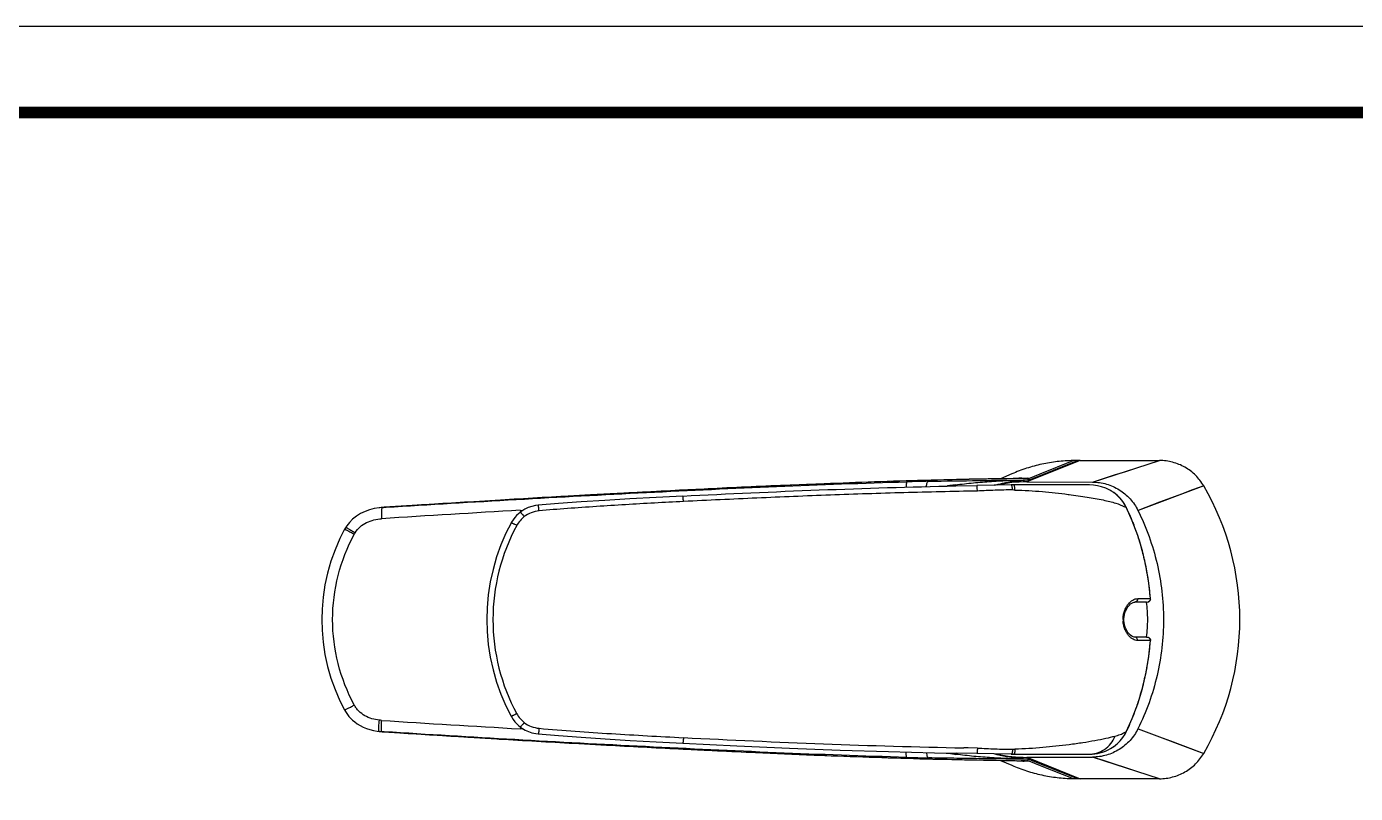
# Model space of a CAD drawing. Extents: x 0 to 790, y 0 to 579.
# Drawn here: x 374 to 581.9, y 458.8 to 578.8 of the extents above; entities that cross this region are included whole.
import ezdxf

# ---------------------------------------------------------------- set-up
doc = ezdxf.new("R2010")
doc.units = 0
doc.header["$LTSCALE"] = 10
doc.header["$MEASUREMENT"] = 0
doc.layers.get('0').update_dxf_attribs({"linetype": 'CONTINUOUS'})
doc.layers.add('02___PRT_ALL_AXES', color=7, linetype='CONTINUOUS')

msp = doc.modelspace()

# ---------------------------------------------------------------- linework, layer by layer
at = {"color": 7, "linetype": 'Continuous'}
for p, q in [((529.63, 508.07), (513.4, 507.74)), ((528.15, 508.78), (526.39, 508.01)), ((530.82, 508.08), (529.33, 508.06)), ((530.82, 508.08), (529.33, 508.06)), ((529.63, 508.07), (529.63, 508.07)), ((529.65, 508.08), (529.63, 508.07)), ((530.49, 507.53), (540.78, 507.5)), ((530.62, 507.83), (530.61, 507.83)), ((530.82, 508.08), (532.56, 508.78)), ((530.89, 507.84), (530.9, 507.85)), ((464.57, 505.6), (459.73, 505.34)), ((497.8, 507.19), (493.45, 507.01)), ((497.8, 507.19), (497.63, 507.18)), ((517.95, 506.87), (518.06, 506.89)), ((519.6, 506.89), (518.13, 506.86)), ((519.16, 506.89), (518.13, 506.87)), ((519.6, 506.9), (519.16, 506.89)), ((519.38, 506.9), (522.67, 506.95)), ((528.06, 507.05), (522.67, 506.95)), ((540.31, 507.05), (528.43, 507.05)), ((536.96, 505.58), (537.1, 505.56)), ((543.63, 506.14), (543.47, 506.23)), ((543.63, 506.14), (543.63, 506.14)), ((429.62, 503.52), (429.25, 503.49)), ((429.58, 503.51), (430.22, 503.55)), ((432.36, 503.7), (429.62, 503.52)), ((429.74, 503.53), (429.62, 503.52)), ((429.76, 503.53), (429.82, 503.54)), ((448.11, 504.67), (443.18, 504.38)), ((546.08, 503.48), (546.09, 503.46)), ((546.09, 503.46), (546.08, 503.48)), ((546.09, 503.46), (546.08, 503.48)), ((451.18, 503.07), (451.69, 503.1)), ((549.23, 488.73), (547.41, 488.73)), ((547.84, 489.27), (549.83, 489.28)), ((549.21, 488.7), (549.21, 488.73)), ((549.22, 488.7), (549.21, 488.73)), ((549.46, 488.75), (549.47, 488.75)), ((549.23, 483.23), (547.41, 483.23)), ((549.83, 482.69), (547.84, 482.69)), ((549.21, 483.24), (549.22, 483.26)), ((549.21, 483.24), (549.21, 483.26)), ((549.46, 483.22), (549.47, 483.22)), ((429.14, 468.49), (429.26, 468.48)), ((429.25, 468.48), (429.61, 468.45)), ((429.92, 468.43), (429.57, 468.46)), ((429.92, 468.43), (429.57, 468.46)), ((429.57, 468.46), (429.76, 468.44)), ((429.61, 468.45), (429.72, 468.44)), ((429.72, 468.44), (429.88, 468.42)), ((429.76, 468.44), (429.82, 468.43)), ((429.82, 468.43), (432.35, 468.27)), ((429.88, 468.42), (429.92, 468.42)), ((451.69, 468.87), (451.18, 468.9)), ((545.87, 468.08), (546.1, 468.51)), ((546.08, 468.49), (546.1, 468.51)), ((546.08, 468.49), (546.09, 468.51)), ((546.08, 468.49), (546.09, 468.51)), ((443.03, 467.6), (447.94, 467.31)), ((459.58, 466.64), (464.69, 466.36)), ((521.33, 465.9), (520.62, 465.92)), ((522.76, 465.88), (520.62, 465.91)), ((537.14, 466.41), (537.1, 466.41)), ((537.14, 466.41), (537.1, 466.41)), ((493.31, 464.97), (494.2, 464.93)), ((493.31, 464.96), (497.9, 464.77)), ((496.01, 464.84), (513.39, 464.23)), ((497.21, 464.8), (497.9, 464.78)), ((513.39, 464.23), (529.65, 463.89)), ((522.67, 465.01), (519.43, 465.07)), ((528.06, 464.92), (522.67, 465.01)), ((526.39, 463.96), (528.15, 463.19)), ((528.43, 464.92), (540.07, 464.92)), ((529.63, 463.89), (529.71, 463.89)), ((529.65, 463.87), (529.63, 463.87)), ((529.65, 463.87), (529.63, 463.87)), ((529.65, 463.91), (530.82, 463.89)), ((529.65, 463.9), (530.82, 463.89)), ((530.49, 464.44), (540.78, 464.47)), ((530.62, 464.13), (530.61, 464.14)), ((530.82, 463.89), (532.56, 463.18)), ((530.89, 464.13), (530.9, 464.12)), ((540.07, 464.92), (540.31, 464.92)), ((542.79, 465.42), (543.23, 465.62)), ((543.23, 465.62), (543.6, 465.81)), ((543.55, 465.79), (543.6, 465.81))]:
    msp.add_line(p, q, dxfattribs=at)
at = {"ltscale": 0.5}
msp.add_lwpolyline([(0, 0), (789.88, 0), (789.88, 578.76), (0, 578.76)], close=True, dxfattribs=at)
at = {"color": 5, "linetype": 'ByBlock', "lineweight": 200, "const_width": 1.82}
msp.add_lwpolyline([(12.7, 24.78), (777.1, 24.78), (777.1, 565.32), (12.7, 565.32)], close=True, dxfattribs=at)
at = {"color": 7, "linetype": 'Continuous'}
for points in [[(513.4, 507.74), (496.01, 507.12), (478.95, 506.35), (462.19, 505.48), (445.71, 504.53), (429.92, 503.55)], [(464.45, 505.6), (462.22, 505.48), (459.89, 505.35)], [(543.47, 506.23), (542.83, 506.53), (542.19, 506.76), (541.56, 506.92), (540.93, 507.02), (540.31, 507.05)], [(546.09, 503.46), (545.88, 503.88), (545.51, 504.44), (545.09, 504.96), (544.61, 505.43), (544.09, 505.85), (543.63, 506.14)], [(429.26, 503.49), (429.12, 503.47), (428.36, 503.36), (427.63, 503.17), (426.92, 502.92), (426.22, 502.58), (425.56, 502.17), (424.97, 501.7), (424.47, 501.19), (424.06, 500.66), (423.9, 500.43)], [(429.92, 503.55), (429.9, 503.55), (429.74, 503.53)], [(454.03, 503.87), (453.61, 503.81), (453.03, 503.69), (452.47, 503.5), (451.95, 503.26), (451.47, 502.97), (451.2, 502.77)], [(476.64, 505.32), (472.47, 505.1), (468.38, 504.87), (464.47, 504.63), (460.74, 504.39), (457.19, 504.13), (454.03, 503.87)], [(549.85, 489.27), (549.59, 491.69), (549.16, 494.25), (548.58, 496.73), (547.86, 499.13), (547, 501.44), (546.09, 503.46)], [(451.2, 502.77), (450.99, 502.59), (450.65, 502.28), (450.35, 501.95), (450.09, 501.61), (449.86, 501.25), (449.77, 501.09)], [(423.72, 500.11), (422.99, 498.66), (422.23, 496.91), (421.59, 495.11), (421.06, 493.27), (420.65, 491.4), (420.36, 489.51), (420.19, 487.59), (420.15, 485.98)], [(423.9, 500.43), (423.85, 500.33), (423.77, 500.19), (423.72, 500.11)], [(449.77, 501.09), (448.97, 499.5), (448.18, 497.67), (447.5, 495.78), (446.95, 493.84), (446.51, 491.87), (446.21, 489.86), (446.03, 487.84), (445.98, 485.98)], [(547.11, 488.67), (547.3, 488.72), (547.41, 488.73)], [(545.69, 485.98), (545.69, 486.1), (545.72, 486.42), (545.77, 486.73), (545.84, 487.03), (545.95, 487.31), (546.07, 487.57), (546.21, 487.82), (546.36, 488.05), (546.54, 488.25), (546.72, 488.43), (546.91, 488.57), (547.11, 488.67)], [(420.15, 485.98), (420.19, 484.35), (420.36, 482.44), (420.65, 480.54), (421.07, 478.67), (421.59, 476.83), (422.24, 475.04), (423, 473.29), (423.72, 471.86)], [(445.98, 485.98), (446.03, 484.13), (446.21, 482.1), (446.51, 480.1), (446.95, 478.12), (447.5, 476.19), (448.18, 474.3), (448.97, 472.47), (449.77, 470.88)], [(547.11, 483.3), (546.92, 483.4), (546.73, 483.54), (546.54, 483.71), (546.37, 483.91), (546.21, 484.14), (546.07, 484.38), (545.95, 484.65), (545.85, 484.93), (545.77, 485.22), (545.72, 485.53), (545.69, 485.85), (545.69, 485.98)], [(546.1, 468.51), (547, 470.52), (547.86, 472.83), (548.58, 475.23), (549.16, 477.71), (549.59, 480.27), (549.85, 482.7)], [(547.41, 483.23), (547.3, 483.24), (547.11, 483.3)], [(423.72, 471.86), (423.86, 471.61), (424.16, 471.16), (424.41, 470.84), (424.67, 470.57), (424.97, 470.27), (425.32, 469.98), (425.71, 469.69), (426.16, 469.42), (426.63, 469.18), (427.13, 468.97), (427.67, 468.78), (428.24, 468.64), (428.83, 468.53), (429.14, 468.49)], [(449.77, 470.88), (449.87, 470.7), (450.1, 470.35), (450.36, 470.01), (450.66, 469.68), (451, 469.36), (451.2, 469.2)], [(429.92, 468.42), (445.71, 467.43), (462.19, 466.49), (478.95, 465.62), (496.01, 464.84)], [(451.2, 469.2), (451.48, 468.99), (451.96, 468.7), (452.49, 468.46), (453.04, 468.28), (453.63, 468.15), (454.03, 468.1)], [(454.03, 468.1), (457.21, 467.84), (460.75, 467.58), (464.49, 467.33), (468.39, 467.09), (472.48, 466.86), (476.64, 466.65)], [(543.6, 465.81), (544.11, 466.14), (544.62, 466.55), (545.09, 467.01), (545.51, 467.52), (545.87, 468.08)], [(459.58, 466.64), (462.08, 466.5), (464.69, 466.36)], [(476.64, 466.65), (485.09, 466.25), (493.37, 465.89), (501.28, 465.58), (508.84, 465.34), (516.04, 465.15), (519.43, 465.08)], [(540.31, 464.92), (540.73, 464.93), (541.14, 464.97), (541.53, 465.04), (541.93, 465.13), (542.35, 465.26), (542.79, 465.42)]]:
    msp.add_lwpolyline(points, dxfattribs=at)
for centre, radius, start, end in [((522.54, 122.54), 385.15, 91.1023, 91.6128), ((530.44, 486.05), 21.48, 89.8646, 102.3952), ((529.87, 493.15), 14.95, 92.3923, 94.422), ((529.95, 491.09), 17.01, 90.7418, 92.3726), ((531.65, 374.47), 133.62, 90.4741, 90.8602), ((530.46, 488.46), 19.62, 88.9504, 89.7478), ((621.03, -2397.67), 2907.48, 92.85603, 93.08459), ((587.73, -1701.34), 2210.37, 92.44442, 92.76046), ((528.47, 436.45), 71.2, 98.0767, 98.4021), ((528.28, 437.88), 69.76, 97.3838, 98.0882), ((528.43, 484.93), 22.12, 90.0012, 90.9801), ((528.18, 490.12), 16.14, 88.337, 89.67), ((540.61, 500.89), 6.05, 59.6432, 60.0654), ((540.65, 500.96), 5.98, 54.9837, 59.6454), ((540.64, 500.95), 5.99, 54.6716, 54.9795), ((540.62, 500.92), 6.03, 48.817, 54.6656), ((540.61, 500.9), 6.05, 48.283, 48.8193), ((540.63, 500.93), 6, 42.479, 48.2901), ((430.23, 493.08), 10.45, 93.5395, 95.3485), ((421.33, 589.64), 86.53, 275.4775, 275.5929), ((643.29, -2784.79), 3295.25, 93.48161, 93.67004), ((631.1, -2581.81), 3091.91, 93.17742, 93.39311), ((480.33, 214.84), 289.34, 94.3086, 95.1891), ((540.65, 500.95), 5.98, 41.5898, 42.4679), ((540.58, 500.89), 6.08, 36.4284, 41.576), ((540.45, 500.79), 6.23, 35.0263, 36.4383), ((540.33, 500.71), 6.38, 30.7503, 35.0166), ((543.59, 499.58), 4.63, 57.3977, 61.4382), ((540.22, 500.65), 6.51, 27.6708, 30.7576), ((540.21, 500.64), 6.52, 25.82, 27.6727), ((514.05, 487.98), 35.58, 25.3584, 25.7824), ((639.97, -2788.47), 3296.96, 93.28255, 93.65971), ((513.59, 487.77), 36.09, 22.7643, 25.3525), ((512.87, 487.47), 36.87, 21.7847, 22.7688), ((477.81, 486.01), 30.87, 151.5629, 180.0429), ((511.94, 487.1), 37.87, 19.1759, 21.7773), ((510.94, 486.75), 38.93, 17.9098, 19.1825), ((510.21, 486.51), 39.7, 15.6548, 17.9072), ((509.59, 486.34), 40.34, 13.9293, 15.6571), ((509.25, 486.25), 40.69, 12.3124, 13.93), ((508.93, 486.19), 41.01, 10.2264, 12.3116), ((508.64, 486.13), 41.31, 8.8194, 10.2272), ((508.21, 486.07), 41.75, 4.409, 8.815), ((549.35, 489.23), 0.5, 283.2959, 332.9218), ((549.32, 489.23), 0.52, 354.7789, 4.7274), ((530.31, 485.98), 19.1, 0.0055, 8.194), ((477.81, 485.96), 30.87, 179.9571, 208.4379), ((549.56, 485.99), 4.01, 180.0183, 183.5536), ((530.31, 485.99), 19.1, 351.8056, 359.9945), ((508.35, 485.89), 41.61, 351.0118, 355.5915), ((549.35, 482.73), 0.503, 69.1192, 76.5718), ((549.33, 482.74), 0.505, 24.9488, 35.1118), ((549.35, 482.73), 0.501, 27.0697, 37.5951), ((549.32, 482.73), 0.52, 355.275, 5.2139), ((508.49, 485.87), 41.47, 347.6271, 349.7541), ((508.38, 485.89), 41.57, 349.7525, 351.0077), ((509.21, 485.71), 40.72, 345.9936, 347.628), ((510.38, 485.4), 39.51, 342.2227, 344.1908), ((509.81, 485.56), 40.11, 344.1898, 345.9927), ((511.94, 484.87), 37.87, 338.3377, 340.7245), ((511.03, 485.19), 38.83, 340.7203, 342.2217), ((639.77, 3757.06), 3293.57, 266.33963, 266.71752), ((513.54, 484.21), 36.14, 334.7376, 337.117), ((512.79, 484.53), 36.96, 337.1137, 338.3327), ((430.11, 477.49), 9.05, 264.589, 265.6275), ((430.27, 479.51), 11.07, 265.5979, 265.8547), ((430.37, 480.88), 12.45, 265.8594, 266.342), ((643.36, 3757.81), 3296.3, 266.32974, 266.51584), ((540.33, 471.26), 6.38, 324.9184, 329.3191), ((540.22, 471.33), 6.52, 329.3119, 334.1794), ((514.05, 483.98), 35.58, 334.2298, 334.7325), ((631.21, 3555.64), 3093.77, 266.60387, 266.81976), ((621.03, 3369.69), 2907.54, 266.91768, 267.14144), ((540.64, 471.02), 5.99, 299.6289, 305.0668), ((540.64, 471.01), 5.98, 305.0753, 305.6083), ((540.61, 471.06), 6.04, 305.6154, 311.5191), ((540.6, 471.06), 6.05, 311.5159, 311.8855), ((540.62, 471.05), 6.03, 311.8828, 317.4308), ((540.65, 471.02), 5.98, 317.4366, 318.3877), ((540.57, 471.09), 6.08, 318.4098, 323.6827), ((540.43, 471.19), 6.26, 323.6646, 324.9078), ((587.84, 2675.67), 2212.72, 267.24148, 267.55142), ((522.52, 848.5), 384.22, 268.3865, 268.8983), ((528.27, 534.09), 69.76, 261.4296, 262.504), ((527.96, 531.72), 67.37, 262.5033, 262.7027), ((530.44, 485.91), 21.48, 257.6044, 270.1354), ((528.43, 487.04), 22.12, 269.0199, 269.9998), ((528.18, 481.8), 16.09, 270.3359, 271.6726), ((529.98, 480.03), 16.16, 265.6165, 268.0226), ((529.99, 480.39), 16.53, 268.0189, 268.7522), ((530, 480.75), 16.88, 268.8069, 269.501), ((529.53, 453.96), 9.94, 85.6451, 88.9402), ((530.01, 482.74), 18.88, 269.5282, 270.8463), ((530.51, 489.01), 25.13, 270.1238, 270.6988), ((530.3, 458.83), 5.06, 85.3849, 87.0372)]:
    msp.add_arc(centre, radius, start, end, dxfattribs=at)
for points, knots in [([(430.22, 503.55), (437.01, 503.98), (450.58, 504.8), (470.95, 505.89), (491.32, 506.84), (504.91, 507.35), (511.7, 507.54)], [0, 0, 0, 0, 0.250016, 0.500032, 0.750031, 1, 1, 1, 1]), ([(529.33, 508.06), (526.71, 508.02), (521.45, 507.94), (513.57, 507.75), (505.67, 507.49), (500.42, 507.29), (497.8, 507.19)], [0, 0, 0, 0, 0.24875, 0.500094, 0.750109, 1, 1, 1, 1]), ([(511.7, 507.54), (511.69, 507.54), (511.68, 507.51), (511.65, 507.44), (511.63, 507.28), (511.61, 507.03), (511.6, 506.83), (511.6, 506.72)], [0, 0, 0, 0, 0.032936, 0.091754, 0.293266, 0.60084, 1, 1, 1, 1]), ([(514.75, 506.8), (514.77, 506.91), (514.81, 507.11), (514.9, 507.37), (514.99, 507.54), (515.09, 507.61), (515.13, 507.62)], [0, 0, 0, 0, 0.362166, 0.65093, 0.859964, 1, 1, 1, 1]), ([(515.13, 507.62), (517.75, 507.67), (521.69, 507.73), (526.28, 507.79), (528.91, 507.82), (530.23, 507.83), (530.89, 507.84)], [0, 0, 0, 0, 0.498458, 0.749088, 0.87449, 1, 1, 1, 1]), ([(519.31, 507.06), (520.25, 507.18), (522.13, 507.39), (524.49, 507.58), (526.38, 507.69), (527.56, 507.74), (528.51, 507.78), (529.22, 507.8), (529.81, 507.82), (530.28, 507.83), (530.51, 507.84), (530.62, 507.83)], [0, 0, 0, 0, 0.250217, 0.500688, 0.62597, 0.751269, 0.813923, 0.876579, 0.939237, 0.970576, 1, 1, 1, 1]), ([(525.37, 507), (525.8, 507.12), (527.52, 507.54), (529.29, 507.77), (530.61, 507.83)], [0, 0, 0, 0, 0.252937, 1, 1, 1, 1]), ([(529.73, 508.1), (529.88, 508.1), (530.21, 508.1), (530.54, 508.09), (530.71, 508.09)], [0, 0, 0, 0, 0.471576, 1, 1, 1, 1]), ([(530.89, 507.84), (530.82, 507.84), (530.73, 507.84), (530.64, 507.83), (530.62, 507.83)], [0, 0, 0, 0, 0.743045, 1, 1, 1, 1]), ([(540.78, 507.5), (541.51, 507.5), (542.98, 507.29), (545.01, 506.38), (546.72, 504.95), (547.56, 503.72), (547.88, 503.07)], [0, 0, 0, 0, 0.24973, 0.499566, 0.749638, 1, 1, 1, 1]), ([(476.64, 505.32), (483.76, 505.67), (498, 506.32), (512.25, 506.75), (519.38, 506.89)], [0, 0, 0, 0, 0.499862, 1, 1, 1, 1]), ([(522.76, 506.09), (520.84, 506.06), (517, 505.98), (509.33, 505.79), (499.75, 505.48), (488.25, 505), (480.59, 504.64), (476.76, 504.46)], [0, 0, 0, 0, 0.125021, 0.250034, 0.500041, 0.750029, 1, 1, 1, 1]), ([(522.76, 506.09), (522.75, 506.2), (522.75, 506.36), (522.73, 506.57), (522.72, 506.7), (522.71, 506.81), (522.7, 506.89), (522.69, 506.93), (522.68, 506.95), (522.67, 506.95)], [0, 0, 0, 0, 0.377465, 0.554273, 0.709847, 0.835173, 0.925579, 0.97895, 1, 1, 1, 1]), ([(528.27, 506.26), (527.35, 506.27), (525.98, 506.24), (524.14, 506.16), (523.22, 506.11), (522.76, 506.09)], [0, 0, 0, 0, 0.498158, 0.748767, 1, 1, 1, 1]), ([(528.27, 506.26), (528.26, 506.36), (528.24, 506.55), (528.2, 506.78), (528.16, 506.92), (528.12, 507), (528.08, 507.05), (528.06, 507.05)], [0, 0, 0, 0, 0.370514, 0.688048, 0.809163, 0.900345, 1, 1, 1, 1]), ([(528.64, 506.25), (528.64, 506.36), (528.62, 506.55), (528.58, 506.77), (528.54, 506.92), (528.51, 507), (528.46, 507.05), (528.43, 507.05)], [0, 0, 0, 0, 0.369603, 0.685814, 0.806662, 0.898064, 1, 1, 1, 1]), ([(528.64, 506.25), (530.07, 506.21), (532.85, 506.05), (535.61, 505.75), (536.96, 505.58)], [0, 0, 0, 0, 0.513524, 1, 1, 1, 1]), ([(537.1, 505.56), (538.05, 505.44), (539.83, 505.19), (541.96, 504.81), (543.44, 504.47), (544.58, 504.16), (545.36, 503.88), (545.8, 503.64)], [0, 0, 0, 0, 0.322172, 0.603342, 0.724942, 0.831919, 1, 1, 1, 1]), ([(429.53, 503.37), (429.52, 503.28), (429.5, 503.07), (429.49, 502.53), (429.5, 502.08), (429.52, 501.76)], [0, 0, 0, 0, 0.164365, 0.396813, 1, 1, 1, 1]), ([(429.59, 503.51), (429.57, 503.51), (429.55, 503.45), (429.54, 503.4), (429.53, 503.37)], [0, 0, 0, 0, 0.330158, 1, 1, 1, 1]), ([(454.16, 502.99), (454.15, 503.09), (454.14, 503.25), (454.11, 503.45), (454.09, 503.59), (454.08, 503.7), (454.06, 503.79), (454.05, 503.84), (454.04, 503.86), (454.03, 503.87), (454.03, 503.87)], [0, 0, 0, 0, 0.354522, 0.527799, 0.686038, 0.818909, 0.916787, 0.976529, 0.992399, 1, 1, 1, 1]), ([(476.76, 504.46), (473.73, 504.31), (469.19, 504.06), (463.13, 503.68), (460.11, 503.47), (458.59, 503.36)], [0, 0, 0, 0, 0.499735, 0.749705, 1, 1, 1, 1]), ([(476.76, 504.46), (476.75, 504.57), (476.74, 504.73), (476.72, 504.93), (476.71, 505.07), (476.69, 505.17), (476.67, 505.25), (476.66, 505.29), (476.65, 505.32), (476.64, 505.32)], [0, 0, 0, 0, 0.376216, 0.552793, 0.708223, 0.833898, 0.924354, 0.978116, 1, 1, 1, 1]), ([(425.36, 499.57), (425.58, 499.91), (426.12, 500.54), (427.15, 501.21), (428.31, 501.62), (429.12, 501.73), (429.52, 501.76)], [0, 0, 0, 0, 0.250077, 0.500254, 0.75026, 1, 1, 1, 1]), ([(451.85, 502.09), (451.61, 501.9), (451.16, 501.48), (450.81, 500.97), (450.67, 500.71)], [0, 0, 0, 0, 0.501087, 1, 1, 1, 1]), ([(451.85, 502.09), (451.78, 502.18), (451.68, 502.31), (451.54, 502.47), (451.44, 502.58), (451.35, 502.66), (451.28, 502.73), (451.24, 502.76), (451.21, 502.78), (451.2, 502.77)], [0, 0, 0, 0, 0.34976, 0.52264, 0.681215, 0.814424, 0.912701, 0.973764, 1, 1, 1, 1]), ([(454.16, 502.99), (453.75, 502.95), (452.92, 502.76), (452.18, 502.35), (451.85, 502.09)], [0, 0, 0, 0, 0.500658, 1, 1, 1, 1]), ([(547.88, 503.07), (549.19, 500.43), (551.2, 494.83), (552.22, 485.98), (551.2, 477.14), (549.19, 471.54), (547.88, 468.9)], [0, 0, 0, 0, 0.249951, 0.5, 0.750049, 1, 1, 1, 1]), ([(421.85, 485.98), (421.85, 488.3), (422.44, 492.95), (424.14, 497.31), (425.24, 499.35)], [0, 0, 0, 0, 0.500001, 1, 1, 1, 1]), ([(423.72, 500.11), (423.72, 500.11), (423.74, 500.11), (423.76, 500.1), (423.8, 500.09), (423.87, 500.06), (423.99, 500), (424.18, 499.91), (424.4, 499.79), (424.66, 499.66), (424.94, 499.51), (425.14, 499.4), (425.24, 499.35)], [0, 0, 0, 0, 0.00553, 0.019682, 0.04282, 0.074789, 0.164299, 0.285569, 0.434718, 0.607219, 0.797884, 1, 1, 1, 1]), ([(423.9, 500.43), (423.91, 500.43), (423.92, 500.42), (423.94, 500.42), (423.98, 500.4), (424.02, 500.37), (424.08, 500.34), (424.19, 500.28), (424.34, 500.19), (424.56, 500.06), (424.81, 499.91), (425.08, 499.75), (425.27, 499.63), (425.36, 499.57)], [0, 0, 0, 0, 0.005152, 0.019166, 0.04223, 0.074159, 0.114715, 0.163643, 0.284944, 0.434173, 0.606801, 0.797642, 1, 1, 1, 1]), ([(450.67, 500.71), (450.57, 500.76), (450.42, 500.84), (450.22, 500.93), (450.08, 500.99), (449.96, 501.04), (449.86, 501.08), (449.81, 501.09), (449.77, 501.1), (449.77, 501.09)], [0, 0, 0, 0, 0.338419, 0.509806, 0.669831, 0.806264, 0.909206, 0.973152, 1, 1, 1, 1]), ([(545.55, 485.98), (545.55, 486.22), (545.59, 486.68), (545.76, 487.32), (546.02, 487.9), (546.33, 488.38), (546.69, 488.77), (547.16, 489.13), (547.57, 489.27), (547.84, 489.27)], [0, 0, 0, 0, 0.160697, 0.315357, 0.459893, 0.59229, 0.711876, 0.818854, 1, 1, 1, 1]), ([(547.84, 489.27), (547.85, 489.14), (547.79, 488.93), (547.59, 488.77), (547.47, 488.73), (547.41, 488.73)], [0, 0, 0, 0, 0.522377, 0.767393, 1, 1, 1, 1]), ([(549.79, 489.02), (549.76, 488.95), (549.66, 488.83), (549.53, 488.76), (549.46, 488.75)], [0, 0, 0, 0, 0.503855, 1, 1, 1, 1]), ([(549.83, 489.28), (549.84, 489.28), (549.84, 489.28), (549.85, 489.27), (549.85, 489.27)], [0, 0, 0, 0, 0.7166, 1, 1, 1, 1]), ([(425.24, 472.62), (424.14, 474.66), (422.44, 479.02), (421.85, 483.67), (421.85, 485.98)], [0, 0, 0, 0, 0.499966, 1, 1, 1, 1]), ([(547.84, 482.69), (547.59, 482.69), (547.19, 482.83), (546.74, 483.16), (546.39, 483.51), (546.08, 483.96), (545.82, 484.48), (545.63, 485.09), (545.57, 485.52), (545.55, 485.74)], [0, 0, 0, 0, 0.183021, 0.290166, 0.409391, 0.541, 0.684559, 0.838591, 1, 1, 1, 1]), ([(547.84, 482.69), (547.85, 482.82), (547.79, 483.03), (547.59, 483.2), (547.47, 483.23), (547.41, 483.23)], [0, 0, 0, 0, 0.522388, 0.7674, 1, 1, 1, 1]), ([(549.74, 483.03), (549.71, 483.08), (549.62, 483.16), (549.51, 483.21), (549.46, 483.22)], [0, 0, 0, 0, 0.503061, 1, 1, 1, 1]), ([(549.85, 482.7), (549.85, 482.69), (549.84, 482.69), (549.84, 482.69), (549.83, 482.69)], [0, 0, 0, 0, 0.283308, 1, 1, 1, 1]), ([(423.72, 471.86), (423.72, 471.86), (423.74, 471.86), (423.76, 471.87), (423.79, 471.88), (423.87, 471.92), (423.99, 471.98), (424.18, 472.07), (424.4, 472.18), (424.66, 472.31), (424.94, 472.46), (425.14, 472.57), (425.24, 472.62)], [0, 0, 0, 0, 0.005521, 0.019685, 0.042837, 0.074818, 0.164349, 0.285629, 0.434778, 0.607267, 0.797911, 1, 1, 1, 1]), ([(429.16, 470.24), (428.77, 470.29), (427.98, 470.44), (426.88, 470.91), (426.07, 471.51), (425.54, 472.11), (425.33, 472.45), (425.24, 472.62)], [0, 0, 0, 0, 0.249638, 0.499526, 0.749522, 0.874783, 1, 1, 1, 1]), ([(429.1, 468.62), (429.09, 468.7), (429.08, 468.92), (429.09, 469.46), (429.13, 469.91), (429.16, 470.24)], [0, 0, 0, 0, 0.158727, 0.389867, 1, 1, 1, 1]), ([(429.51, 468.6), (429.5, 468.69), (429.48, 468.9), (429.47, 469.44), (429.48, 469.89), (429.5, 470.21)], [0, 0, 0, 0, 0.164089, 0.396467, 1, 1, 1, 1]), ([(450.67, 471.26), (450.57, 471.21), (450.42, 471.13), (450.22, 471.04), (450.08, 470.97), (449.96, 470.92), (449.86, 470.89), (449.81, 470.87), (449.77, 470.87), (449.77, 470.88)], [0, 0, 0, 0, 0.338423, 0.509811, 0.669837, 0.80627, 0.909211, 0.973155, 1, 1, 1, 1]), ([(450.67, 471.26), (450.81, 470.99), (451.17, 470.49), (451.61, 470.07), (451.85, 469.88)], [0, 0, 0, 0, 0.500964, 1, 1, 1, 1]), ([(429.14, 468.49), (429.13, 468.49), (429.11, 468.55), (429.1, 468.59), (429.1, 468.62)], [0, 0, 0, 0, 0.313111, 1, 1, 1, 1]), ([(429.57, 468.46), (429.55, 468.46), (429.53, 468.52), (429.52, 468.57), (429.51, 468.6)], [0, 0, 0, 0, 0.328377, 1, 1, 1, 1]), ([(429.62, 468.44), (429.67, 468.44), (429.74, 468.44), (429.81, 468.43), (429.82, 468.43)], [0, 0, 0, 0, 0.758737, 1, 1, 1, 1]), ([(511.7, 464.43), (504.88, 464.62), (491.25, 465.13), (470.8, 466.08), (450.36, 467.18), (436.73, 468), (429.92, 468.43)], [0, 0, 0, 0, 0.249969, 0.499969, 0.749986, 1, 1, 1, 1]), ([(451.85, 469.88), (451.78, 469.79), (451.68, 469.66), (451.54, 469.5), (451.44, 469.39), (451.35, 469.3), (451.28, 469.24), (451.24, 469.21), (451.21, 469.19), (451.2, 469.2)], [0, 0, 0, 0, 0.349761, 0.522641, 0.681217, 0.814426, 0.912703, 0.973765, 1, 1, 1, 1]), ([(451.85, 469.88), (452.18, 469.62), (452.92, 469.2), (453.75, 469.02), (454.16, 468.98)], [0, 0, 0, 0, 0.499536, 1, 1, 1, 1]), ([(454.16, 468.98), (454.15, 468.87), (454.14, 468.72), (454.11, 468.52), (454.09, 468.38), (454.08, 468.27), (454.06, 468.18), (454.05, 468.13), (454.04, 468.1), (454.03, 468.1)], [0, 0, 0, 0, 0.35461, 0.528174, 0.686632, 0.819289, 0.917831, 0.977777, 1, 1, 1, 1]), ([(454.16, 468.98), (457.93, 468.63), (465.46, 468.12), (472.99, 467.7), (476.76, 467.51)], [0, 0, 0, 0, 0.50062, 1, 1, 1, 1]), ([(547.88, 468.9), (547.56, 468.24), (546.72, 467.01), (545.01, 465.59), (542.98, 464.68), (541.51, 464.47), (540.78, 464.47)], [0, 0, 0, 0, 0.250362, 0.500434, 0.75027, 1, 1, 1, 1]), ([(544.26, 467.73), (544.55, 467.81), (545.08, 467.98), (545.59, 468.21), (545.81, 468.33)], [0, 0, 0, 0, 0.546848, 1, 1, 1, 1]), ([(545.81, 468.33), (545.84, 468.35), (545.93, 468.4), (546.02, 468.45), (546.08, 468.49)], [0, 0, 0, 0, 0.27061, 1, 1, 1, 1]), ([(476.76, 467.52), (476.75, 467.41), (476.74, 467.24), (476.72, 467.04), (476.71, 466.9), (476.69, 466.8), (476.67, 466.72), (476.66, 466.67), (476.65, 466.65), (476.64, 466.65)], [0, 0, 0, 0, 0.3756, 0.5521, 0.707736, 0.83336, 0.924214, 0.978145, 1, 1, 1, 1]), ([(476.76, 467.52), (484.06, 467.16), (498.68, 466.49), (513.3, 466.06), (520.62, 465.92)], [0, 0, 0, 0, 0.499963, 1, 1, 1, 1]), ([(522.76, 465.88), (522.75, 465.77), (522.75, 465.61), (522.73, 465.4), (522.72, 465.27), (522.71, 465.16), (522.7, 465.08), (522.69, 465.04), (522.68, 465.01), (522.67, 465.01)], [0, 0, 0, 0, 0.377469, 0.55427, 0.709849, 0.835178, 0.925578, 0.978951, 1, 1, 1, 1]), ([(522.76, 465.88), (523.68, 465.83), (525.52, 465.74), (527.35, 465.7), (528.27, 465.71)], [0, 0, 0, 0, 0.501841, 1, 1, 1, 1]), ([(537.1, 466.41), (535.73, 466.23), (532.92, 465.93), (530.1, 465.75), (528.64, 465.71)], [0, 0, 0, 0, 0.486042, 1, 1, 1, 1]), ([(544.26, 467.72), (543.8, 467.59), (542.76, 467.33), (541.09, 467), (539.18, 466.69), (537.84, 466.5), (537.14, 466.41)], [0, 0, 0, 0, 0.20196, 0.439559, 0.707448, 1, 1, 1, 1]), ([(540.07, 464.92), (540.52, 464.92), (541.43, 465.04), (542.68, 465.62), (543.68, 466.54), (544.11, 467.32), (544.26, 467.72)], [0, 0, 0, 0, 0.251341, 0.507301, 0.759089, 1, 1, 1, 1]), ([(497.9, 464.77), (500.54, 464.67), (505.83, 464.47), (513.78, 464.21), (521.72, 464.03), (527.02, 463.95), (529.65, 463.9)], [0, 0, 0, 0, 0.249917, 0.499959, 0.751317, 1, 1, 1, 1]), ([(511.7, 464.43), (511.69, 464.43), (511.68, 464.46), (511.65, 464.53), (511.63, 464.7), (511.61, 464.95), (511.6, 465.15), (511.59, 465.26)], [0, 0, 0, 0, 0.033177, 0.092147, 0.293822, 0.601348, 1, 1, 1, 1]), ([(514.75, 465.18), (514.77, 465.07), (514.81, 464.87), (514.9, 464.61), (514.99, 464.43), (515.09, 464.35), (515.13, 464.35)], [0, 0, 0, 0, 0.363266, 0.652599, 0.861107, 1, 1, 1, 1]), ([(530.89, 464.13), (530.85, 464.12), (530.77, 464.13), (530.61, 464.13), (530.32, 464.13), (529.91, 464.14), (529.42, 464.14), (528.76, 464.15), (527.93, 464.16), (526.61, 464.18), (524.97, 464.2), (522.99, 464.22), (521.02, 464.25), (518.4, 464.29), (516.44, 464.32), (515.13, 464.35)], [0, 0, 0, 0, 0.00721, 0.015071, 0.03077, 0.062157, 0.093534, 0.124911, 0.187659, 0.250398, 0.375843, 0.5012, 0.626417, 0.751438, 1, 1, 1, 1]), ([(530.62, 464.13), (530.57, 464.13), (530.46, 464.14), (530.24, 464.14), (529.95, 464.15), (529.59, 464.15), (529.12, 464.17), (528.54, 464.19), (527.6, 464.22), (526.42, 464.28), (525.01, 464.36), (523.61, 464.46), (521.74, 464.63), (520.33, 464.78), (519.4, 464.9)], [0, 0, 0, 0, 0.012783, 0.028452, 0.059812, 0.091172, 0.122532, 0.18525, 0.247967, 0.37339, 0.498797, 0.624179, 0.749525, 1, 1, 1, 1]), ([(530.61, 464.14), (530.17, 464.16), (528.4, 464.29), (526.65, 464.62), (525.37, 464.97)], [0, 0, 0, 0, 0.248535, 1, 1, 1, 1]), ([(528.27, 465.71), (528.26, 465.6), (528.24, 465.41), (528.2, 465.19), (528.16, 465.05), (528.12, 464.97), (528.08, 464.92), (528.06, 464.92)], [0, 0, 0, 0, 0.370514, 0.688047, 0.809162, 0.900344, 1, 1, 1, 1]), ([(528.64, 465.71), (528.64, 465.61), (528.62, 465.42), (528.58, 465.19), (528.54, 465.05), (528.51, 464.97), (528.46, 464.92), (528.43, 464.92)], [0, 0, 0, 0, 0.369603, 0.685813, 0.806662, 0.898063, 1, 1, 1, 1]), ([(529.71, 463.89), (529.78, 463.89), (530.06, 463.89), (530.35, 463.88), (530.57, 463.88)], [0, 0, 0, 0, 0.235299, 1, 1, 1, 1]), ([(530.71, 463.87), (530.67, 463.87), (530.53, 463.87), (530.39, 463.87), (530.29, 463.86)], [0, 0, 0, 0, 0.284094, 1, 1, 1, 1])]:
    msp.add_open_spline(points, degree=3, knots=knots, dxfattribs=at)
for points in [[(481.27, 506.46), (479.57, 506.37), (477.86, 506.29), (476.16, 506.21)], [(425.24, 499.35), (425.28, 499.42), (425.32, 499.5), (425.36, 499.57)], [(549.23, 488.73), (549.31, 488.73), (549.38, 488.74), (549.46, 488.75)], [(549.83, 489.19), (549.83, 489.13), (549.81, 489.07), (549.79, 489.02)], [(549.8, 489.01), (549.84, 489.09), (549.86, 489.18), (549.85, 489.27)], [(549.23, 483.23), (549.31, 483.23), (549.38, 483.23), (549.46, 483.22)], [(549.53, 483.2), (549.62, 483.17), (549.69, 483.11), (549.75, 483.04)], [(549.83, 482.78), (549.83, 482.84), (549.81, 482.9), (549.79, 482.95)], [(549.8, 482.96), (549.84, 482.88), (549.86, 482.79), (549.85, 482.7)], [(429.5, 470.21), (429.39, 470.22), (429.27, 470.23), (429.16, 470.24)], [(476.03, 465.77), (477.8, 465.68), (479.58, 465.59), (481.35, 465.51)], [(530.62, 464.13), (530.71, 464.13), (530.8, 464.13), (530.89, 464.13)]]:
    msp.add_open_spline(points, degree=3, dxfattribs=at)
at = {"layer": '02___PRT_ALL_AXES', "color": 7, "linetype": 'Continuous'}
for p, q in [((538.85, 510.87), (530.49, 507.53)), ((530.9, 507.85), (538.41, 510.87)), ((532.56, 508.78), (537.72, 510.86)), ((538.41, 510.87), (537.73, 510.86)), ((538.85, 510.87), (551.24, 510.87)), ((540.78, 507.5), (551.24, 510.87)), ((558.17, 506.91), (547.89, 503.06)), ((429.82, 503.54), (429.92, 503.55)), ((429.92, 503.55), (429.92, 503.55)), ((551.25, 504.33), (547.89, 503.06)), ((429.82, 468.43), (429.92, 468.42)), ((429.92, 468.42), (429.92, 468.42)), ((547.89, 468.9), (558.17, 465.06)), ((547.89, 468.9), (551.25, 467.64)), ((530.49, 464.44), (538.85, 461.09)), ((530.9, 464.12), (538.41, 461.1)), ((551.24, 461.09), (540.78, 464.47)), ((556.42, 465.71), (558.17, 465.06)), ((532.56, 463.18), (537.72, 461.11)), ((537.73, 461.11), (538.41, 461.1)), ((551.24, 461.09), (538.85, 461.09))]:
    msp.add_line(p, q, dxfattribs=at)
for points in [[(540.78, 507.5), (542.5, 508.05), (544.23, 508.61), (545.97, 509.17), (547.71, 509.73), (549.47, 510.3), (551.24, 510.87)], [(558.17, 506.91), (556.42, 506.26), (554.68, 505.61), (551.25, 504.33)], [(551.25, 467.64), (552.96, 467), (556.42, 465.71)], [(551.24, 461.09), (549.47, 461.67), (547.71, 462.24), (545.97, 462.8), (544.23, 463.36), (542.5, 463.92), (540.78, 464.47)]]:
    msp.add_lwpolyline(points, dxfattribs=at)
for centre, radius, start, end in [((538.84, 485.92), 24.96, 89.9775, 90.9871), ((522.32, 485.98), 41.51, 329.7269, 30.2731), ((538.84, 486.02), 24.92, 269.0121, 270.0231)]:
    msp.add_arc(centre, radius, start, end, dxfattribs=at)
for points, knots in [([(537.73, 510.86), (536.9, 510.84), (535.26, 510.74), (532.83, 510.34), (530.44, 509.69), (528.9, 509.11), (528.15, 508.78)], [0, 0, 0, 0, 0.249992, 0.499967, 0.749997, 1, 1, 1, 1]), ([(558.17, 506.91), (557.82, 507.51), (556.96, 508.62), (555.28, 509.9), (553.33, 510.69), (551.93, 510.87), (551.24, 510.87)], [0, 0, 0, 0, 0.249992, 0.499989, 0.749992, 1, 1, 1, 1]), ([(551.24, 461.09), (551.93, 461.09), (553.33, 461.27), (555.28, 462.07), (556.96, 463.35), (557.82, 464.46), (558.17, 465.06)], [0, 0, 0, 0, 0.250008, 0.500011, 0.750008, 1, 1, 1, 1]), ([(528.15, 463.19), (528.9, 462.86), (530.44, 462.28), (532.83, 461.63), (535.26, 461.23), (536.9, 461.13), (537.73, 461.11)], [0, 0, 0, 0, 0.250003, 0.500033, 0.750008, 1, 1, 1, 1])]:
    msp.add_open_spline(points, degree=3, knots=knots, dxfattribs=at)

doc.saveas('drawing.dxf')
